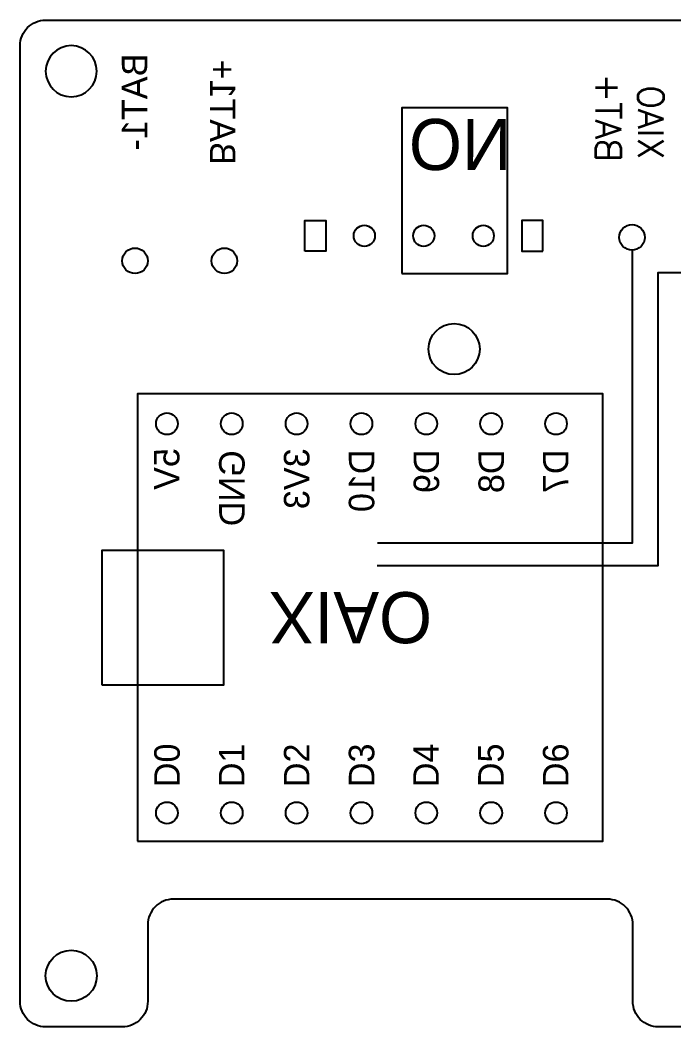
# Model space of a CAD drawing. Extents: x -38 to 99, y -101 to 35.
# Drawn here: x -38 to -12.39, y -101 to -61.57 of the extents above; entities that cross this region are included whole.
import ezdxf

# ---------------------------------------------------------------- set-up
doc = ezdxf.new("R2010")
doc.units = 0
for name, color, linetype in [('DEFAULT', 7, 'CONTINUOUS'), ('HOLES', 7, 'CONTINUOUS'), ('MASK', 7, 'CONTINUOUS')]:
    doc.layers.add(name, color=color, linetype=linetype)
doc.styles.add('DEFAULT', font='txt')
doc.styles.add('MTXPL_CONSOLAS', font='txt.shx', dxfattribs={"height": 0.2})

# ---------------------------------------------------------------- blocks, each defined once
blk = doc.blocks.new('*X2')
at = {"layer": 'MASK', "extrusion": (0, 0, -1), "style": 'MTXPL_CONSOLAS'}
for s, p in [('BAT+', (15.461, -67.14)), ('XIAO', (13.794, -67.033))]:
    blk.add_text(s, height=1, rotation=90, dxfattribs=at).set_placement(p)

msp = doc.modelspace()

# ---------------------------------------------------------------- linework, layer by layer
at = {"layer": 'DEFAULT'}
msp.add_lwpolyline([(-33, -97), (-33, -100, -0.414214), (-34, -101), (-37, -101, -0.414214), (-38, -100), (-38, -62.574, -0.414214), (-37, -61.574), (15.7, -61.574, -0.414214), (16.7, -62.574), (16.7, -66, -0.414214), (15.7, -67), (11, -67, 0.414214), (10, -68), (10, -73, 0.414214), (11, -74), (15.7, -74, -0.414214), (16.7, -75), (16.7, -100, -0.414214), (15.7, -101), (-13, -101, -0.414214), (-14, -100), (-14, -97, 0.414214), (-15, -96), (-32, -96, 0.414214)], format="xyb", close=True, dxfattribs=at)
at = {"layer": 'HOLES'}
for points in [[(-26.854, -70.62), (-26.854, -69.42), (-26.024, -69.42), (-26.024, -70.62)], [(-26.854, -70.62), (-26.854, -69.42), (-26.024, -69.42), (-26.024, -70.62)], [(-17.524, -70.62), (-17.524, -69.42), (-18.354, -69.42), (-18.354, -70.62)], [(-17.524, -70.62), (-17.524, -69.42), (-18.354, -69.42), (-18.354, -70.62)]]:
    msp.add_lwpolyline(points, close=True, dxfattribs=at)
at = {"layer": 'HOLES', "extrusion": (0, 0, -1)}
msp.add_circle((36, -63.574), 1, dxfattribs=at)
at = {"layer": 'HOLES'}
for centre, radius in [((-24.519, -70.02), 0.415), ((-22.189, -70.02), 0.415), ((-19.859, -70.02), 0.415), ((-14.033, -70.082), 0.5), ((-33.5, -71), 0.5), ((-30, -71), 0.5), ((-21, -74.456), 1), ((-21, -74.456), 1), ((-32.25, -77.38), 0.425), ((-29.71, -77.38), 0.425), ((-27.17, -77.38), 0.425), ((-24.63, -77.38), 0.425), ((-22.09, -77.38), 0.425), ((-19.55, -77.38), 0.425), ((-17.01, -77.38), 0.425), ((-32.25, -92.62), 0.425), ((-29.71, -92.62), 0.425), ((-27.17, -92.62), 0.425), ((-24.63, -92.62), 0.425), ((-22.09, -92.62), 0.425), ((-19.55, -92.62), 0.425), ((-17.01, -92.62), 0.425), ((-36, -99), 1)]:
    msp.add_circle(centre, radius, dxfattribs=at)
at = {"layer": 'MASK'}
for points in [[(-23.046, -71.491), (-18.913, -71.491), (-18.913, -65.003), (-23.046, -65.003)], [(-33.407, -93.729), (-15.171, -93.729), (-15.171, -76.213), (-33.407, -76.213)], [(-34.8, -87.601), (-30.017, -87.601), (-30.017, -82.341), (-34.8, -82.341)]]:
    msp.add_lwpolyline(points, close=True, dxfattribs=at)
for points in [[(-10.533, -70.582), (-10.533, -71.465), (-13.025, -71.465), (-13.025, -82.943), (-24.014, -82.943)], [(-14.033, -70.582), (-14.033, -82.062), (-24.001, -82.062)]]:
    msp.add_lwpolyline(points, dxfattribs=at)

# ---------------------------------------------------------------- block references
msp.add_blockref('*X2', (0, 0), dxfattribs=at)

# ---------------------------------------------------------------- texts
at = {"layer": 'MASK', "extrusion": (0, 0, -1), "style": 'DEFAULT'}
for s, height, rotation, p in [('BAT1-', 1, 270, (33.018, -62.888)), ('BAT1+', 1, 90, (30.567, -67.241)), ('ON', 2, 180, (22.772, -65.443)), ('5V', 1, 270, (31.761, -78.334)), ('3V3', 1, 270, (26.667, -78.345)), ('GND', 1, 270, (29.207, -78.42)), ('D10', 1, 270, (24.127, -78.387)), ('D9', 1, 270, (21.587, -78.387)), ('D8', 1, 270, (19.047, -78.387)), ('D7', 1, 270, (16.521, -78.387)), ('XIAO', 2, 180, (28.254, -83.974))]:
    msp.add_text(s, height=height, rotation=rotation, dxfattribs=at).set_placement(p)
at = {"layer": 'MASK', "style": 'DEFAULT'}
for s, p in [('D0', (-31.747, -91.613)), ('D1', (-29.216, -91.613)), ('D2', (-26.667, -91.613)), ('D3', (-24.127, -91.613)), ('D4', (-21.601, -91.613)), ('D5', (-19.061, -91.613)), ('D6', (-16.521, -91.613))]:
    msp.add_text(s, height=1, rotation=90, dxfattribs=at).set_placement(p)

doc.saveas('drawing.dxf')
